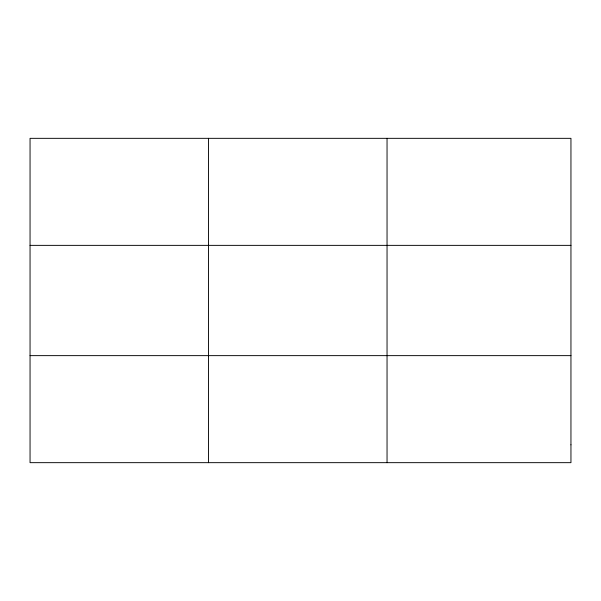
<?xml version="1.0" encoding="UTF-8"?>
<svg xmlns="http://www.w3.org/2000/svg" width="601" height="601" viewBox="0 0 601 601"><rect width="100%" height="100%" fill="white"/><g stroke="black" fill="none" stroke-linecap="round" stroke-linejoin="round"><path stroke-width="0.9" d="M208.547 462.665L208.547 138.335M387.044 462.665L387.044 138.335M30.05 245.366L570.95 245.366M30.05 355.634L570.95 355.634M570.95 444.83L570.95 462.665L30.05 462.665L30.05 138.335L570.95 138.335L570.95 444.83"/></g></svg>
